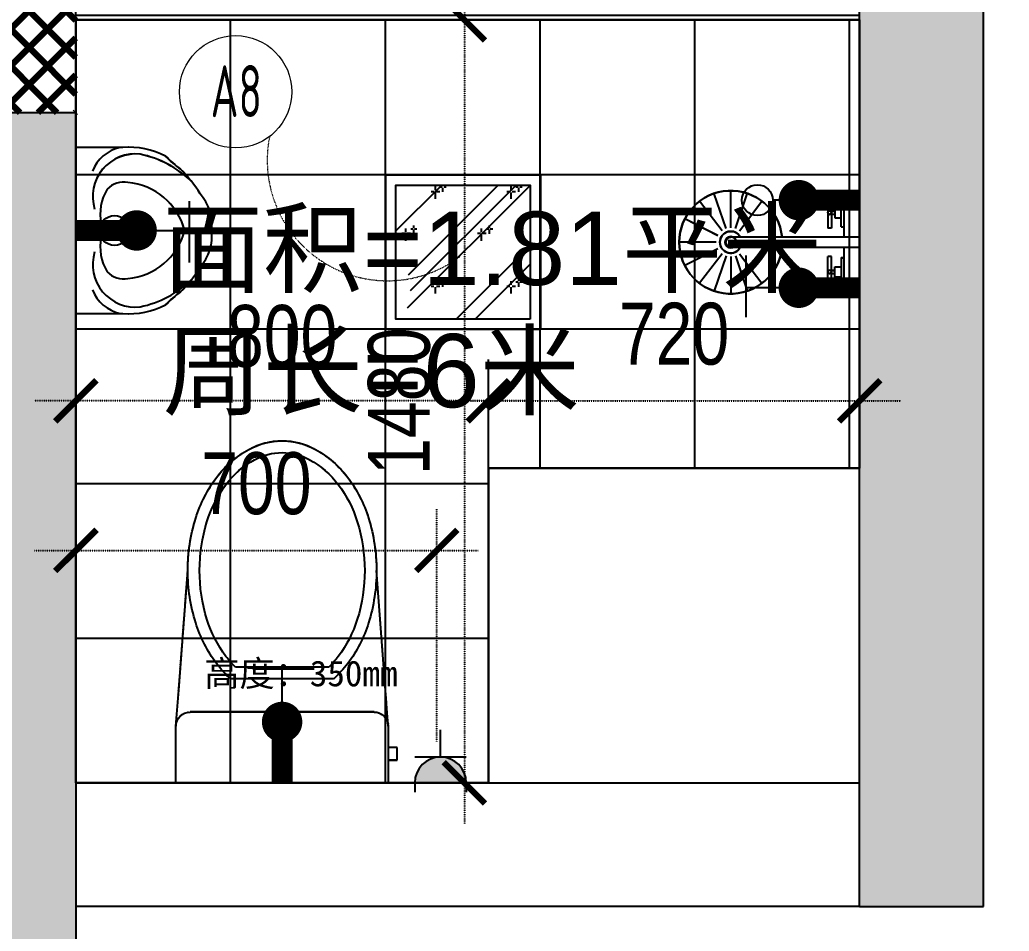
# Model space of a CAD drawing. Header units: millimetres. Extents: x -23568 to 99064, y -162914 to -58422.
# Drawn here: x 27929 to 29848, y -158114 to -156346 of the extents above; entities that cross this region are included whole.
import ezdxf
from ezdxf.enums import TextEntityAlignment as Align

# ---------------------------------------------------------------- set-up
doc = ezdxf.new("R2010")
doc.units = ezdxf.units.MM
doc.header["$LTSCALE"] = 0.01
doc.linetypes.add('ACAD_ISO03W100', pattern=[30, 12, -18])
for name, color, linetype in [('09-天花灯具', 53, 'Continuous'), ('FC-【地面材质】', 250, 'Continuous'), ('FF-FURN【平面家具】', 51, 'Continuous'), ('layer 1', 7, 'Continuous'), ('LG-【灯具】', 22, 'Continuous'), ('RC-FIN【天花造型】', 30, 'Continuous'), ('X▲【插座定位】', 30, 'Continuous'), ('布局图框', 1, 'Continuous'), ('水路图', 126, 'Continuous'), ('给排水', 251, 'Continuous')]:
    doc.layers.add(name, color=color, linetype=linetype)
for name, color, linetype, lineweight in [('FF-Dim【平面家具尺】', 44, 'Continuous', 0), ('Q◆【 新建墙体填充】', 51, 'Continuous', 0), ('X▲【平面开关】', 31, 'Continuous', 0)]:
    doc.layers.add(name, color=color, linetype=linetype, lineweight=lineweight)
doc.styles.add('CCD_DIM', font='ARCHS.SHX', dxfattribs={"width": 0.7})
doc.styles.add('DIM_FONT', font='SIMPLEX.shx', dxfattribs={"width": 0.8})
doc.styles.get("Standard").update_dxf_attribs({"font": 'arial.ttf'})
doc.styles.add('尺寸', font='')
doc.styles.add('英文字体', font='stylu.ttf', dxfattribs={"width": 0.8})
doc.styles.get('尺寸').set_extended_font_data('SimSun')
doc.dimstyles.new('t-60', dxfattribs={"dimscale": 80, "dimtxt": 2.3, "dimasz": 1, "dimexe": 1, "dimexo": 1, "dimgap": 0.5, "dimtad": 0, "dimdec": 0, "dimrnd": 5, "dimzin": 0, "dimdsep": 46, "dimtxsty": '英文字体', "dimblk": 'ARCHTICK', "dimcen": 0.09, "dimdle": 1, "dimclrd": 8, "dimclre": 8, "dimclrt": 2, "dimadec": 0, "dimazin": 0, "dimtfac": 1, "dimtdec": 0, "dimtix": 1, "dimtmove": 2, "dimatfit": 2, "dimldrblk": 'DOT', "dimfxl": 0, "dimtvp": 1, "dimtolj": 1, "dimtzin": 0, "dimarcsym": 0})
pattern_1 = [(0, (28037.48, -156346.16), (0, 300), []), (90, (28037.48, -156346.16), (-300, 2e-14), [])]

# ---------------------------------------------------------------- blocks, each defined once
blk = doc.blocks.new('A$C22154822')
at = {"color": 4, "linetype": 'ByBlock'}
for p, q in [((17.6, 553.5), (17.6, 663.3)), ((17.6, 663.3), (429.3, 663.3)), ((429.3, 663.3), (429.3, 553.5)), ((0, 619.2), (0, 595.1)), ((18, 619.2), (0, 619.2)), ((0, 595.1), (18, 595.1)), ((17.6, 553.5), (22.2, 492.9)), ((429.3, 553.5), (424, 483.9)), ((45, 526.1), (401.8, 526.1)), ((22.2, 492.9), (40.4, 251.6)), ((424, 483.9), (406.4, 251.6))]:
    blk.add_line(p, q, dxfattribs=at)
at = {"color": 8}
for p, q in [((124, 462), (322.8, 462)), ((132.9, 439.2), (313.9, 439.2))]:
    blk.add_line(p, q, dxfattribs=at)
at = {"color": 4, "linetype": 'ByBlock', "extrusion": (0, 0, -1)}
for centre, major_axis, start_param, end_param in [((45, 553.5), (-27.4, 0.2), 4.706406, 6.277203), ((401.8, 553.5), (27.4, 0.2), 0.005983, 1.576779), ((382.3, 251.6), (-341.9, 2.5), -0.308477, -0.007269), ((64.5, 251.6), (-341.9, 3.3), 3.131975, 3.433183), ((304.3, 227.4), (-260.2, 4.9), -0.662429, -0.320136), ((142.5, 227.4), (-260.1, 6), 3.419823, 3.762116), ((254.8, 190.3), (-198.3, 3), -1.081292, -0.658592), ((192, 190.3), (198.3, 3), 0.65867, 1.081369), ((223.4, 133.4), (133.4, 0.4), 1.573509, 2.078105), ((223.4, 133.4), (133.4, 0.1), 1.066958, 1.571554)]:
    blk.add_ellipse(centre, major_axis=major_axis, ratio=1, start_param=start_param, end_param=end_param, dxfattribs=at)
at = {"color": 8, "extrusion": (0, 0, -1)}
for centre, major_axis, start_param, end_param in [((254.8, 312.9), (198.1, 10.7), 3.839079, 4.046066), ((192, 312.9), (197.2, 21.7), -0.74098, -0.533994), ((304.3, 275.8), (260.2, 4.9), 3.461724, 3.804017), ((254.8, 312.9), (-174.3, 20.3), 0.527456, 0.686642), ((192, 312.9), (-124.1, 124.1), 1.553507, 1.712693), ((142.5, 275.8), (260.2, 2), -0.635748, -0.293455), ((304.3, 275.8), (237.2, 6.3), 3.469528, 3.811821), ((142.5, 275.8), (237.3, 1.1), -0.638722, -0.296429), ((382.3, 251.6), (341.9, 2.6), 3.149227, 3.450435), ((382.3, 251.6), (-319, 1.8), -0.005784, 0.295424), ((64.5, 251.6), (319, 1.9), -0.295265, 0.005943), ((64.5, 251.6), (-341.9, 2.5), 2.832944, 3.134152), ((382.3, 251.6), (-319, 4.5), -0.315162, -0.013954), ((64.5, 251.6), (-319, 1.8), 3.13598, 3.437188), ((304.3, 227.4), (-237.3, 5.6), -0.66714, -0.324846), ((142.5, 227.4), (-237.3, 1.4), 3.436732, 3.779025), ((254.8, 190.3), (-175.4, 3.3), -1.085202, -0.662502), ((192, 190.3), (175.5, 2.4), 0.657115, 1.079815), ((223.4, 133.4), (-110.5, 0.5), 4.707837, 5.212433), ((223.4, 133.4), (110.5, 0.5), 1.070753, 1.575349)]:
    blk.add_ellipse(centre, major_axis=major_axis, ratio=1, start_param=start_param, end_param=end_param, dxfattribs=at)
at = {"color": 4, "linetype": 'ByBlock', "style": 'DIM_FONT', "width": 0.8, "flags": 9}
for tag in ['XSIZE', 'YSIZE']:
    blk.add_attdef(tag, (17.6, 663.3), '', height=0.457, dxfattribs=at)
blk = doc.blocks.new('A$C4081169C')
at = {"color": 4}
for p, q in [((10, 350), (10, 320)), ((90, 350), (90, 100)), ((110, 350), (110, 100)), ((190, 350), (190, 320)), ((10, 320), (90, 320)), ((110, 320), (190, 320))]:
    blk.add_line(p, q, dxfattribs=at)
at = {"color": 8}
for p, q in [((15, 314), (15, 320)), ((70, 314), (15, 314)), ((32.5, 301.6), (32.5, 314)), ((52.5, 301.6), (52.5, 314)), ((70, 314), (70, 320)), ((130, 314), (130, 320)), ((130, 314), (185, 314)), ((147.5, 301.6), (147.5, 314)), ((167.5, 301.6), (167.5, 314)), ((185, 314), (185, 320)), ((12.5, 295.2), (72.5, 295.2)), ((12.5, 288.2), (12.5, 295.2)), ((12.5, 288.2), (72.5, 288.2)), ((32.5, 301.6), (52.5, 301.6)), ((39.5, 295.2), (39.5, 301.6)), ((45.5, 295.2), (45.5, 301.6)), ((72.5, 295.2), (72.5, 288.2)), ((187.5, 295.2), (127.5, 295.2)), ((127.5, 295.2), (127.5, 288.2)), ((187.5, 288.2), (127.5, 288.2)), ((167.5, 301.6), (147.5, 301.6)), ((154.5, 295.2), (154.5, 301.6)), ((160.5, 295.2), (160.5, 301.6)), ((187.5, 288.2), (187.5, 295.2)), ((77.7, 116.9), (20.4, 160.5)), ((122.3, 116.9), (179.6, 160.5)), ((73.5, 109), (5.9, 132)), ((126.5, 109), (194.1, 132)), ((72, 100), (0, 100)), ((128, 100), (200, 100)), ((73.5, 91), (5.9, 68)), ((77.7, 83.1), (20.4, 39.5)), ((122.3, 83.1), (179.6, 39.5)), ((126.5, 91), (194.1, 68)), ((87.3, 75.1), (54.5, 10.9)), ((100, 72), (100, 0)), ((112.7, 75.1), (145.5, 10.9))]:
    blk.add_line(p, q, dxfattribs=at)
for centre in [(42.5, 291.7), (157.5, 291.7)]:
    blk.add_circle(centre, 3.5, dxfattribs=at)
at = {"color": 4}
blk.add_circle((100, 100), 10.9, dxfattribs=at)
for radius, start, end in [(100, 95.7392, 84.2608), (21.1, 118.2986, 61.7014), (10, 180, 0)]:
    blk.add_arc((100, 100), radius, start, end, dxfattribs=at)
blk = doc.blocks.new('arrrrrr')
at = {"color": 4}
blk.add_lwpolyline([(78199.3, -106505.5), (78199.3, -106505.5), (78199.3, -106414.5, 0.144198), (78182.3, -106331.5, -0.036835), (78157.3, -106302.5, 0.061142), (78109.3, -106264.5, 0.219994), (78038.3, -106242.5, 0.219994), (77967.3, -106264.5, 0.061142), (77919.3, -106302.5, -0.036835), (77894.3, -106331.5, 0.144198), (77877.3, -106414.5), (77877.3, -106505.5), (78199.3, -106505.5), (78199.3, -106505.5)], format="xyb", close=True, dxfattribs=at)
at = {"color": 8}
for radius in [29, 11.9]:
    blk.add_circle((78038.3, -106430.5), radius, dxfattribs=at)
for centre, radius, start, end in [((78089.5, -106422.9), 203.7, 135.9577, 167.9975), ((78069.3, -106415.1), 124.5, 104.431, 175.143), ((78007.3, -106415.1), 124.5, 4.857, 75.569), ((77987.1, -106422.9), 203.7, 12.0025, 44.0423), ((77972.5, -106389.9), 82.8, 173.4638, 287.0882), ((78104.1, -106389.9), 82.8, 252.9118, 6.5362), ((77985.7, -106413.5), 41.4, 167.4379, 228.5704), ((78090.9, -106413.5), 41.4, 311.4296, 12.5621), ((77950.1, -106404.1), 74.4, 192.0563, 248.8988), ((78126.5, -106404.1), 74.4, 291.1012, 347.9437), ((78006, -106368.9), 89.4, 237.7833, 282.2463), ((78070.6, -106368.9), 89.4, 257.7537, 302.2167)]:
    blk.add_arc(centre, radius, start, end, dxfattribs=at)
blk = doc.blocks.new('_ArchTick')
at = {"color": 0, "linetype": 'ByBlock', "const_width": 0.15}
blk.add_lwpolyline([(-0.5, -0.5), (0.5, 0.5)], dxfattribs=at)
blk = doc.blocks.new('*D582')
at = {"layer": 'Defpoints', "color": 0, "transparency": 16777216}
for p in [(28037.5, -157085.3), (28037.5, -157425), (28837.5, -157425)]:
    blk.add_point(p, dxfattribs=at)
at = {"layer": 'FF-Dim【平面家具尺】', "color": 8, "lineweight": -2, "transparency": 16777216}
for p, q in [((28037.5, -157345), (28037.5, -157005.3)), ((28837.5, -157345), (28837.5, -157005.3))]:
    blk.add_line(p, q, dxfattribs=at)
at = {"layer": 'FF-Dim【平面家具尺】', "color": 8, "linetype": 'ACAD_ISO03W100', "lineweight": -2, "transparency": 16777216}
blk.add_line((28917.5, -157085.3), (27957.5, -157085.3), dxfattribs=at)
at = {"layer": 'FF-Dim【平面家具尺】', "color": 8, "lineweight": -2, "transparency": 16777216, "xscale": 80, "yscale": 80, "zscale": 80, "rotation": 180}
blk.add_blockref('_ArchTick', (28037.5, -157085.3), dxfattribs=at)
at = {"layer": 'FF-Dim【平面家具尺】', "color": 8, "lineweight": -2, "transparency": 16777216, "xscale": 80, "yscale": 80, "zscale": 80}
blk.add_blockref('_ArchTick', (28837.5, -157085.3), dxfattribs=at)
at = {"layer": 'FF-Dim【平面家具尺】', "color": 2, "transparency": 16777216, "insert": (28437.5, -156960.3), "char_height": 120, "attachment_point": 5, "style": '英文字体'}
blk.add_mtext('\\A1;800', dxfattribs=at)
blk = doc.blocks.new('_DOT')
at = {"color": 0, "linetype": 'ByBlock'}
blk.add_line((-0.5, 0), (-1, 0), dxfattribs=at)
at = {"color": 0, "linetype": 'ByBlock', "const_width": 0.5}
blk.add_lwpolyline([(-0.25, 0, 1), (0.25, 0, 1)], format="xyb", close=True, dxfattribs=at)
blk = doc.blocks.new('*D583')
at = {"layer": 'Defpoints', "color": 0, "transparency": 16777216}
for p in [(29557.5, -157085.3), (28837.5, -157216.2), (29557.5, -157216.2)]:
    blk.add_point(p, dxfattribs=at)
at = {"layer": 'FF-Dim【平面家具尺】', "color": 8, "lineweight": -2, "transparency": 16777216}
for p, q in [((28837.5, -157136.2), (28837.5, -157005.3)), ((29557.5, -157136.2), (29557.5, -157005.3))]:
    blk.add_line(p, q, dxfattribs=at)
at = {"layer": 'FF-Dim【平面家具尺】', "color": 8, "linetype": 'ACAD_ISO03W100', "lineweight": -2, "transparency": 16777216}
blk.add_line((28757.5, -157085.3), (29637.5, -157085.3), dxfattribs=at)
at = {"layer": 'FF-Dim【平面家具尺】', "color": 8, "lineweight": -2, "transparency": 16777216, "xscale": 80, "yscale": 80, "zscale": 80, "rotation": 180}
blk.add_blockref('_ArchTick', (28837.5, -157085.3), dxfattribs=at)
at = {"layer": 'FF-Dim【平面家具尺】', "color": 8, "lineweight": -2, "transparency": 16777216, "xscale": 80, "yscale": 80, "zscale": 80}
blk.add_blockref('_ArchTick', (29557.5, -157085.3), dxfattribs=at)
at = {"layer": 'FF-Dim【平面家具尺】', "color": 2, "transparency": 16777216, "insert": (29197.5, -156955.9), "char_height": 120, "attachment_point": 5, "style": '英文字体'}
blk.add_mtext('\\A1;720', dxfattribs=at)
blk = doc.blocks.new('*D584')
at = {"layer": 'Defpoints', "color": 0, "transparency": 16777216}
for p in [(28687, -156346.2), (28687, -157826.2), (28790.9, -157826.2)]:
    blk.add_point(p, dxfattribs=at)
at = {"layer": 'FF-Dim【平面家具尺】', "color": 8, "linetype": 'ACAD_ISO03W100', "lineweight": -2, "transparency": 16777216}
blk.add_line((28790.9, -156266.2), (28790.9, -157906.2), dxfattribs=at)
at = {"layer": 'FF-Dim【平面家具尺】', "color": 8, "lineweight": -2, "transparency": 16777216}
for p, q in [((28767, -156346.2), (28870.9, -156346.2)), ((28767, -157826.2), (28870.9, -157826.2))]:
    blk.add_line(p, q, dxfattribs=at)
at = {"layer": 'FF-Dim【平面家具尺】', "color": 8, "lineweight": -2, "transparency": 16777216, "xscale": 80, "yscale": 80, "zscale": 80}
for p, rotation in [((28790.9, -156346.2), 90), ((28790.9, -157826.2), 270)]:
    blk.add_blockref('_ArchTick', p, dxfattribs=dict(at, rotation=rotation))
at = {"layer": 'FF-Dim【平面家具尺】', "color": 2, "transparency": 16777216, "insert": (28664.7, -157086.2), "char_height": 120, "attachment_point": 5, "rotation": 90, "style": '英文字体'}
blk.add_mtext('\\A1;1480', dxfattribs=at)
blk = doc.blocks.new('ADFADAW')
at = {"layer": 'Defpoints'}
h = blk.add_hatch(color=251, dxfattribs=at)
h.dxf.hatch_style = 1
h.paths.add_polyline_path([(22067.5, -166462.6), (21407.5, -166462.6), (21407.5, -171702.6), (21627.5, -171702.6), (21697.5, -171702.6), (21697.5, -167912.6), (22067.5, -167912.6)])
h.paths.add_polyline_path([(27427.5, -167912.6), (27687.5, -167912.6), (27687.5, -170562.6), (28037.5, -170562.6), (28037.5, -167312.6), (28037.5, -166702.6), (27427.5, -166702.6)])
h.paths.add_polyline_path([(30847.5, -167312.6), (30847.5, -169162.6), (31027.5, -169162.6), (31027.5, -166462.6), (30447.5, -166462.6), (30447.5, -166702.6), (30447.5, -167312.6)])
h.paths.add_polyline_path([(32877.5, -171702.6), (32877.5, -168722.6), (32477.5, -168722.6), (32477.5, -168962.6), (32637.5, -168962.6), (32637.5, -171462.6), (29557.5, -171462.6), (29557.5, -174282.6), (29797.5, -174282.6), (29797.5, -171702.6)])
h.paths.add_polyline_path([(28037.5, -172742.6), (27687.5, -172742.6), (27687.5, -175132.6), (28037.5, -175132.6)])
h.paths.add_polyline_path([(19547.5, -175182.6), (20787.5, -175182.6), (20787.5, -174942.6), (19787.5, -174942.6), (19787.5, -171702.6), (19787.5, -171462.6), (19547.5, -171462.6)])
at = {"layer": 'Defpoints', "color": 251}
for p, q in [((29557.5, -174282.6), (29557.5, -171462.6)), ((29797.5, -174282.6), (29797.5, -171702.6)), ((28037.5, -172742.6), (28037.5, -172442.6)), ((27687.5, -172742.6), (28037.5, -172742.6)), ((27687.5, -172742.6), (28037.5, -172742.6)), ((28037.5, -172742.6), (28037.5, -175132.6)), ((28128.5, -172810.3), (28037.5, -172810.3)), ((28037.5, -172810.3), (28037.5, -173132.3)), ((29307.5, -172966.1), (29307.5, -172894)), ((29290.6, -172971.8), (29247, -172914.4)), ((29298.5, -172967.6), (29275.5, -172900)), ((29316.5, -172967.6), (29339.4, -172900)), ((29324.4, -172971.8), (29368, -172914.4)), ((29495.7, -172906.5), (29495.7, -172966.5)), ((29495.7, -172906.5), (29502.7, -172906.5)), ((29502.7, -172906.5), (29502.7, -172966.5)), ((29521.5, -172964), (29521.5, -172909)), ((29521.5, -172909), (29527.5, -172909)), ((29527.5, -172984), (29527.5, -172904)), ((29557.5, -172904), (29527.5, -172904)), ((29502.7, -172933.5), (29509.1, -172933.5)), ((29509.1, -172926.5), (29509.1, -172946.5)), ((29509.1, -172926.5), (29521.5, -172926.5)), ((29282.6, -172981.3), (29218.4, -172948.6)), ((29502.7, -172939.5), (29509.1, -172939.5)), ((29509.1, -172946.5), (29521.5, -172946.5)), ((29502.7, -172966.5), (29495.7, -172966.5)), ((29521.5, -172964), (29527.5, -172964)), ((29279.5, -172994), (29207.5, -172994)), ((29557.5, -172984), (29307.5, -172984)), ((29282.6, -173006.7), (29218.4, -173039.5)), ((29557.5, -173004), (29307.5, -173004)), ((29527.5, -173084), (29527.5, -173004)), ((29290.6, -173016.3), (29247, -173073.7)), ((29298.5, -173020.5), (29275.5, -173088.1)), ((29307.5, -173022), (29307.5, -173094)), ((29316.5, -173020.5), (29339.4, -173088.1)), ((29324.4, -173016.3), (29368, -173073.7)), ((29495.7, -173081.5), (29495.7, -173021.5)), ((29502.7, -173021.5), (29495.7, -173021.5)), ((29502.7, -173081.5), (29502.7, -173021.5)), ((29521.5, -173024), (29521.5, -173079)), ((29521.5, -173024), (29527.5, -173024)), ((29502.7, -173048.5), (29509.1, -173048.5)), ((29509.1, -173061.5), (29509.1, -173041.5)), ((29509.1, -173041.5), (29521.5, -173041.5)), ((29502.7, -173054.5), (29509.1, -173054.5)), ((29509.1, -173061.5), (29521.5, -173061.5)), ((29495.7, -173081.5), (29502.7, -173081.5)), ((29521.5, -173079), (29527.5, -173079)), ((29557.5, -173084), (29527.5, -173084)), ((28037.5, -173132.3), (28037.5, -173132.3)), ((28037.5, -173132.3), (28128.5, -173132.3)), ((28037.5, -173132.3), (28037.5, -173132.3)), ((28037.5, -173132.3), (28037.5, -173132.3)), ((28837.5, -174042.6), (28837.5, -173432.6)), ((28837.5, -173432.6), (29557.5, -173432.6)), ((29557.5, -173432.6), (28837.5, -173432.6)), ((28837.5, -173432.6), (28837.5, -174042.6)), ((29557.5, -174042.6), (29557.5, -173432.6)), ((28528, -173818.4), (28347, -173818.4)), ((28536.9, -173841.3), (28338.1, -173841.3)), ((28037.5, -174042.6), (28837.5, -174042.6)), ((28837.5, -174042.6), (29557.5, -174042.6)), ((29557.5, -174282.6), (28037.5, -174282.6)), ((29557.5, -174282.6), (29797.5, -174282.6))]:
    blk.add_line(p, q, dxfattribs=at)
at = {"layer": 'Defpoints', "color": 251, "linetype": 'ByBlock'}
for p, q in [((28236.9, -173863.2), (28254.5, -173630.9)), ((28638.7, -173872.1), (28620.5, -173630.9)), ((28231.6, -173932.8), (28236.9, -173863.2)), ((28643.3, -173932.8), (28638.7, -173872.1)), ((28615.9, -173905.3), (28259.1, -173905.3)), ((28231.6, -174042.6), (28231.6, -173932.8)), ((28643.3, -173932.8), (28643.3, -174042.6)), ((28660.9, -173974.4), (28642.9, -173974.4)), ((28660.9, -173998.4), (28660.9, -173974.4)), ((28642.9, -173998.4), (28660.9, -173998.4)), ((28643.3, -174042.6), (28231.6, -174042.6))]:
    blk.add_line(p, q, dxfattribs=at)
at = {"layer": 'Defpoints', "color": 251}
for centre, radius in [((29499.2, -172936.5), 3.5), ((28112.5, -172971.3), 29), ((28112.5, -172971.3), 11.9), ((29307.5, -172994), 10.9), ((29499.2, -173051.5), 3.5)]:
    blk.add_circle(centre, radius, dxfattribs=at)
for centre, radius, start, end in [((28138.9, -172883.1), 74.4, 102.0563, 158.8988), ((28141.1, -172959.7), 149.9, 62.014, 94.8356), ((28153.1, -172905.5), 82.8, 83.4638, 197.0882), ((28120.1, -173022.5), 203.7, 45.9577, 77.9975), ((28395.4, -172643.2), 260.2, 225.0173, 233.4555), ((28064, -173031.1), 251.3, 31.3698, 45.3652), ((28129.5, -172918.6), 41.4, 77.4379, 138.5704), ((28127.9, -173002.3), 124.5, 14.431, 85.143), ((28174.1, -172938.9), 89.4, 147.7833, 192.2463), ((29307.5, -172994), 100, 5.7392, 354.2608), ((28212.7, -172959.6), 88.6, 352.4019, 42.0303), ((28127.9, -172940.3), 124.5, 274.857, 345.569), ((28212.7, -172983), 88.6, 317.9697, 7.5981), ((29307.5, -172994), 21.1, 28.2986, 331.7014), ((28174.1, -173003.6), 89.4, 167.7537, 212.2167), ((29307.5, -172994), 10, 90, 270), ((28153.1, -173037.1), 82.8, 162.9118, 276.5362), ((28129.5, -173023.9), 41.4, 221.4296, 282.5621), ((28064, -172911.5), 251.3, 314.6348, 328.6302), ((28120.1, -172920.1), 203.7, 282.0025, 314.0423), ((28138.9, -173059.5), 74.4, 201.1012, 257.9437), ((28395.4, -173299.3), 260.2, 126.5445, 134.9827), ((28141.1, -172982.9), 149.9, 265.1644, 297.986)]:
    blk.add_arc(centre, radius, start, end, dxfattribs=at)
at = {"layer": 'Defpoints', "color": 251, "linetype": 'ByBlock', "extrusion": (0, 0, -1)}
for centre, major_axis, start_param, end_param in [((28468.9, -173569.5), (-198.3, -3), 0.65867, 1.081369), ((28437.5, -173512.6), (-133.4, -0.1), 1.066958, 1.571554), ((28437.5, -173512.6), (-133.4, -0.4), 1.573509, 2.078105), ((28406.1, -173569.5), (198.3, -3), -1.081292, -0.658592), ((28518.4, -173606.6), (260.1, -6), 3.419823, 3.762116), ((28356.6, -173606.6), (260.2, -4.9), -0.662429, -0.320136), ((28596.4, -173630.9), (341.9, -3.3), 3.131975, 3.433183), ((28278.6, -173630.9), (341.9, -2.5), -0.308477, -0.007269), ((28259.1, -173932.8), (-27.4, -0.2), 0.005983, 1.576779), ((28615.9, -173932.8), (27.4, -0.2), 4.706406, 6.277203)]:
    blk.add_ellipse(centre, major_axis=major_axis, ratio=1, start_param=start_param, end_param=end_param, dxfattribs=at)
at = {"layer": 'Defpoints', "color": 251, "extrusion": (0, 0, -1)}
for centre, major_axis, start_param, end_param in [((28468.9, -173569.5), (-175.5, -2.4), 0.657115, 1.079815), ((28437.5, -173512.6), (-110.5, -0.5), 1.070753, 1.575349), ((28437.5, -173512.6), (110.5, -0.5), 4.707837, 5.212433), ((28406.1, -173569.5), (175.4, -3.3), -1.085202, -0.662502), ((28518.4, -173606.6), (237.3, -1.4), 3.436732, 3.779025), ((28356.6, -173606.6), (237.3, -5.6), -0.66714, -0.324846), ((28596.4, -173630.9), (319, -1.8), 3.13598, 3.437188), ((28278.6, -173630.9), (319, -4.5), -0.315162, -0.013954), ((28596.4, -173630.9), (341.9, -2.5), 2.832944, 3.134152), ((28596.4, -173630.9), (-319, -1.9), -0.295265, 0.005943), ((28278.6, -173630.9), (319, -1.8), -0.005784, 0.295424), ((28278.6, -173630.9), (-341.9, -2.6), 3.149227, 3.450435), ((28518.4, -173655.1), (-260.2, -2), -0.635748, -0.293455), ((28518.4, -173655.1), (-237.3, -1.1), -0.638722, -0.296429), ((28356.6, -173655.1), (-237.2, -6.3), 3.469528, 3.811821), ((28356.6, -173655.1), (-260.2, -4.9), 3.461724, 3.804017), ((28468.9, -173692.2), (124.1, -124.1), 1.553507, 1.712693), ((28406.1, -173692.2), (174.3, -20.3), 0.527456, 0.686642), ((28468.9, -173692.2), (-197.2, -21.7), -0.74098, -0.533994), ((28406.1, -173692.2), (-198.1, -10.7), 3.839079, 4.046066)]:
    blk.add_ellipse(centre, major_axis=major_axis, ratio=1, start_param=start_param, end_param=end_param, dxfattribs=at)
at = {"layer": 'Defpoints', "color": 251, "linetype": 'ByBlock', "style": 'DIM_FONT', "width": 0.8, "flags": 9}
for tag, p, rotation in [('XSIZE', (30947.5, -169789.4), 90), ('YSIZE', (30947.5, -169789.4), 90), ('XSIZE', (28643.3, -174042.6), 180), ('YSIZE', (28643.3, -174042.6), 180)]:
    blk.add_attdef(tag, p, '', height=0.457, rotation=rotation, dxfattribs=at)
blk = doc.blocks.new('快定义04049270')
h = blk.add_hatch()
h.set_pattern_fill('AR-RROOF', color=250, scale=5.990295, angle=45, double=1)
h.set_pattern_definition([(45, (-45042.7, 216572.76), (129.10652, 344.28405), [2282.3024, -304.307, 760.7675, -152.1535]), (45, (-44953.4, 216769.65), (-250.68182, 35.5043), [456.4605, -50.21065, 912.92095, -114.1151]), (45, (-45080.35, 216718), (487.37711, 631.546054), [1217.22793, -213.0149, 608.61397, -152.1535])])
h.paths.add_polyline_path([(280, 280), (20, 280), (20, 152.8, -0.043804), (40.7, 116.5, -0.230648), (32.4, 20), (280, 20)])
h = blk.add_hatch()
h.set_pattern_fill('镜面闪光', color=250, scale=73.539105, style=0, double=1, pattern_type=2)
h.set_pattern_definition([(90, (-44936.94, 216725.96), (-147.07821, 9e-15), [5.25279, -178.59497]), (90, (-44936.94, 216714.58), (-147.07821, 9e-15), [7.87919, -175.96857]), (0, (-44934.84, 216724.21), (0, 183.84776), [4.20223, -142.87597]), (0, (-44942.54, 216724.21), (0, 183.84776), [4.20223, -142.87597]), (90, (-44951.65, 216718.09), (-147.07821, 9e-15), [7.00372, -176.84404]), (90, (-44951.65, 216701.45), (-147.07821, 9e-15), [12.25652, -171.59124]), (0, (-44949.55, 216715.46), (0, 183.84776), [6.30335, -140.77486]), (0, (-44960.05, 216715.46), (0, 183.84776), [5.60298, -141.47523]), (90, (-44993.67, 216644.55), (-147.07821, 9e-15), [5.25279, -178.59497]), (90, (-44993.67, 216633.16), (-147.07821, 9e-15), [8.75466, -175.0931]), (0, (-44992.27, 216642.8), (0, 183.84776), [4.90261, -142.1756]), (0, (-44999.27, 216642.8), (0, 183.84776), [4.20223, -142.87597]), (90, (-45009.08, 216636.67), (-147.07821, 9e-15), [7.00372, -176.84404]), (90, (-45009.08, 216620.03), (-147.07821, 9e-15), [12.25652, -171.59124]), (0, (-45006.28, 216634.92), (0, 183.84776), [6.30335, -140.77486]), (0, (-45016.78, 216634.92), (0, 183.84776), [5.60298, -141.47523])])
h.paths.add_polyline_path([(280, 280), (20, 280), (20, 152.8, -0.043804), (40.7, 116.5, -0.230648), (32.4, 20), (280, 20)])
at = {"color": 1}
blk.add_lwpolyline([(280, 20), (20, 20), (20, 280), (280, 280)], close=True, dxfattribs=at)
at = {"layer": 'LG-【灯具】', "color": 30}
blk.add_lwpolyline([(300, 0), (0, 0), (0, 300), (300, 300)], close=True, dxfattribs=at)
blk = doc.blocks.new('A$C0D393392')
blk.add_hatch(color=0).paths.add_polyline_path([(148, 27.1, 1), (0, 27.1)])
for p, q in [((74, 101.1), (74, 179.5)), ((0, 101.1), (148, 101.1)), ((0, 27.1), (148, 27.1)), ((0, 27.1), (0, 0)), ((148, 27.1), (148, 0))]:
    blk.add_line(p, q)
blk.add_arc((74, 27.1), 74, 0, 180)
blk = doc.blocks.new('jjjjj')
at = {"layer": '水路图', "color": 3, "ltscale": 0.5}
for p, q in [((-38677.7, -531850.4), (-38836.8, -531850.4)), ((-38760.9, -531987.3), (-38760.9, -531850.4)), ((-38760.9, -531987.3), (-38760.9, -532144.6))]:
    blk.add_line(p, q, dxfattribs=at)
at = {"layer": '水路图', "color": 3, "ltscale": 0.5, "const_width": 54}
blk.add_lwpolyline([(-38735.6, -531987.3, 1), (-38786.2, -531987.3, 1)], format="xyb", close=True, dxfattribs=at)
blk.add_lwpolyline([(-38760.9, -531987.3), (-38760.9, -532144.6)], dxfattribs=at)
at = {"layer": '水路图', "color": 3, "ltscale": 0.5}
for start, end in [(360, 180), (180, 360)]:
    blk.add_arc((-38760.9, -531987.3), 25.3, start, end, dxfattribs=at)
blk = doc.blocks.new('sfsdf')
at = {"layer": '水路图', "color": 3, "ltscale": 0.5}
blk.add_line((-38760.9, -532531.2), (-38760.9, -532463.8), dxfattribs=at)
at = {"layer": '水路图', "color": 3, "ltscale": 0.5, "const_width": 54}
blk.add_lwpolyline([(-38735.6, -532531.2, 1), (-38786.2, -532531.2, 1)], format="xyb", close=True, dxfattribs=at)
blk.add_lwpolyline([(-38760.9, -532531.2), (-38760.9, -532688.5)], dxfattribs=at)
at = {"layer": '水路图', "color": 3, "ltscale": 0.2}
blk.add_circle((-38760.9, -532423.9), 39.9, dxfattribs=at)
blk = doc.blocks.new('SAEFSEFSF')
at = {"layer": 'layer 1'}
h = blk.add_hatch(color=251, dxfattribs=at)
h.dxf.hatch_style = 1
h.paths.add_polyline_path([(22067.5, -166651.7), (21407.5, -166651.7), (21407.5, -171891.7), (21627.5, -171891.7), (21697.5, -171891.7), (21697.5, -168101.7), (22067.5, -168101.7)])
h.paths.add_polyline_path([(27427.5, -168101.7), (27687.5, -168101.7), (27687.5, -170751.7), (28037.5, -170751.7), (28037.5, -167501.7), (28037.5, -166891.7), (27427.5, -166891.7)])
h.paths.add_polyline_path([(30847.5, -167501.7), (30847.5, -169351.7), (31027.5, -169351.7), (31027.5, -166651.7), (30447.5, -166651.7), (30447.5, -166891.7), (30447.5, -167501.7)])
h.paths.add_polyline_path([(32877.5, -171891.7), (32877.5, -168911.7), (32477.5, -168911.7), (32477.5, -169151.7), (32637.5, -169151.7), (32637.5, -171651.7), (29557.5, -171651.7), (29557.5, -174471.7), (29797.5, -174471.7), (29797.5, -171891.7)])
h.paths.add_polyline_path([(28037.5, -172931.7), (27687.5, -172931.7), (27687.5, -175321.7), (28037.5, -175321.7)])
h.paths.add_polyline_path([(19547.5, -175371.7), (20787.5, -175371.7), (20787.5, -175131.7), (19787.5, -175131.7), (19787.5, -171891.7), (19787.5, -171651.7), (19547.5, -171651.7)])
at = {"layer": 'layer 1', "color": 251}
for p, q in [((29557.5, -174471.7), (29557.5, -171651.7)), ((29797.5, -174471.7), (29797.5, -171891.7)), ((28037.5, -172931.7), (28037.5, -172631.7)), ((28037.5, -172751.7), (29557.5, -172751.7)), ((27687.5, -172931.7), (28037.5, -172931.7)), ((27687.5, -172931.7), (28037.5, -172931.7)), ((28037.5, -172931.7), (28037.5, -175321.7)), ((28128.5, -172999.4), (28037.5, -172999.4)), ((28037.5, -172999.4), (28037.5, -173321.4)), ((29298.5, -173156.7), (29275.5, -173089.1)), ((29307.5, -173155.2), (29307.5, -173083.2)), ((29316.5, -173156.7), (29339.4, -173089.1)), ((29290.6, -173160.9), (29247, -173103.5)), ((29324.4, -173160.9), (29368, -173103.5)), ((29495.7, -173095.7), (29495.7, -173155.7)), ((29495.7, -173095.7), (29502.7, -173095.7)), ((29502.7, -173095.7), (29502.7, -173155.7)), ((29521.5, -173153.2), (29521.5, -173098.2)), ((29521.5, -173098.2), (29527.5, -173098.2)), ((29527.5, -173173.2), (29527.5, -173093.2)), ((29557.5, -173093.2), (29527.5, -173093.2)), ((29502.7, -173122.7), (29509.1, -173122.7)), ((29502.7, -173128.7), (29509.1, -173128.7)), ((29509.1, -173115.7), (29509.1, -173135.7)), ((29509.1, -173115.7), (29521.5, -173115.7)), ((29282.6, -173170.5), (29218.4, -173137.7)), ((29509.1, -173135.7), (29521.5, -173135.7)), ((29502.7, -173155.7), (29495.7, -173155.7)), ((29521.5, -173153.2), (29527.5, -173153.2)), ((29279.5, -173183.2), (29207.5, -173183.2)), ((29557.5, -173173.2), (29307.5, -173173.2)), ((29282.6, -173195.9), (29218.4, -173228.6)), ((29290.6, -173205.5), (29247, -173262.8)), ((29557.5, -173193.2), (29307.5, -173193.2)), ((29324.4, -173205.5), (29368, -173262.8)), ((29527.5, -173273.2), (29527.5, -173193.2)), ((29298.5, -173209.7), (29275.5, -173277.2)), ((29307.5, -173211.1), (29307.5, -173283.2)), ((29316.5, -173209.7), (29339.4, -173277.2)), ((29495.7, -173270.7), (29495.7, -173210.7)), ((29502.7, -173210.7), (29495.7, -173210.7)), ((29502.7, -173270.7), (29502.7, -173210.7)), ((29521.5, -173213.2), (29521.5, -173268.2)), ((29521.5, -173213.2), (29527.5, -173213.2)), ((29502.7, -173237.7), (29509.1, -173237.7)), ((29502.7, -173243.7), (29509.1, -173243.7)), ((29509.1, -173250.7), (29509.1, -173230.7)), ((29509.1, -173230.7), (29521.5, -173230.7)), ((29509.1, -173250.7), (29521.5, -173250.7)), ((29495.7, -173270.7), (29502.7, -173270.7)), ((29521.5, -173268.2), (29527.5, -173268.2)), ((29557.5, -173273.2), (29527.5, -173273.2)), ((28037.5, -173321.4), (28037.5, -173321.4)), ((28037.5, -173321.4), (28128.5, -173321.4)), ((28037.5, -173321.4), (28037.5, -173321.4)), ((28037.5, -173321.4), (28037.5, -173321.4)), ((28837.5, -174231.7), (28837.5, -173621.7)), ((28837.5, -173621.7), (29557.5, -173621.7)), ((29557.5, -173621.7), (28837.5, -173621.7)), ((28837.5, -173621.7), (28837.5, -174231.7)), ((29557.5, -174231.7), (29557.5, -173621.7)), ((28528, -174007.6), (28347, -174007.6)), ((28536.9, -174030.4), (28338.1, -174030.4)), ((28037.5, -174231.7), (28837.5, -174231.7)), ((28837.5, -174231.7), (29557.5, -174231.7)), ((29557.5, -174471.7), (28037.5, -174471.7)), ((29557.5, -174471.7), (29797.5, -174471.7))]:
    blk.add_line(p, q, dxfattribs=at)
at = {"layer": 'layer 1', "color": 251, "linetype": 'ByBlock'}
for p, q in [((28236.9, -174052.3), (28254.5, -173820)), ((28638.7, -174061.3), (28620.5, -173820)), ((28231.6, -174121.9), (28236.9, -174052.3)), ((28643.3, -174121.9), (28638.7, -174061.3)), ((28615.9, -174094.5), (28259.1, -174094.5)), ((28231.6, -174231.7), (28231.6, -174121.9)), ((28643.3, -174121.9), (28643.3, -174231.7)), ((28660.9, -174163.5), (28642.9, -174163.5)), ((28660.9, -174187.6), (28660.9, -174163.5)), ((28642.9, -174187.6), (28660.9, -174187.6)), ((28643.3, -174231.7), (28231.6, -174231.7))]:
    blk.add_line(p, q, dxfattribs=at)
at = {"layer": 'layer 1', "color": 251}
for centre, radius in [((29499.2, -173125.7), 3.5), ((28112.5, -173160.4), 29), ((28112.5, -173160.4), 11.9), ((29307.5, -173183.2), 10.9), ((29499.2, -173240.7), 3.5)]:
    blk.add_circle(centre, radius, dxfattribs=at)
for centre, radius, start, end in [((28138.9, -173072.2), 74.4, 102.0563, 158.8988), ((28153.1, -173094.7), 82.8, 83.4638, 197.0882), ((28141.1, -173148.8), 149.9, 62.014, 94.8356), ((28120.1, -173211.7), 203.7, 45.9577, 77.9975), ((28395.4, -172832.4), 260.2, 225.0173, 233.4555), ((28064, -173220.2), 251.3, 31.3698, 45.3652), ((28129.5, -173107.8), 41.4, 77.4379, 138.5704), ((28127.9, -173191.5), 124.5, 14.431, 85.143), ((28174.1, -173128.1), 89.4, 147.7833, 192.2463), ((28212.7, -173148.7), 88.6, 352.4019, 42.0303), ((29307.5, -173183.2), 100, 5.7392, 354.2608), ((28127.9, -173129.4), 124.5, 274.857, 345.569), ((28212.7, -173172.1), 88.6, 317.9697, 7.5981), ((29307.5, -173183.2), 21.1, 28.2986, 331.7014), ((28174.1, -173192.8), 89.4, 167.7537, 212.2167), ((29307.5, -173183.2), 10, 90, 270), ((28153.1, -173226.2), 82.8, 162.9118, 276.5362), ((28129.5, -173213.1), 41.4, 221.4296, 282.5621), ((28064, -173100.6), 251.3, 314.6348, 328.6302), ((28120.1, -173109.2), 203.7, 282.0025, 314.0423), ((28138.9, -173248.6), 74.4, 201.1012, 257.9437), ((28395.4, -173488.5), 260.2, 126.5445, 134.9827), ((28141.1, -173172), 149.9, 265.1644, 297.986)]:
    blk.add_arc(centre, radius, start, end, dxfattribs=at)
at = {"layer": 'layer 1', "color": 251, "linetype": 'ByBlock', "extrusion": (0, 0, -1)}
for centre, major_axis, start_param, end_param in [((28437.5, -173701.8), (-133.4, -0.1), 1.066958, 1.571554), ((28437.5, -173701.8), (-133.4, -0.4), 1.573509, 2.078105), ((28468.9, -173758.7), (-198.3, -3), 0.65867, 1.081369), ((28406.1, -173758.7), (198.3, -3), -1.081292, -0.658592), ((28518.4, -173795.8), (260.1, -6), 3.419823, 3.762116), ((28356.6, -173795.8), (260.2, -4.9), -0.662429, -0.320136), ((28596.4, -173820), (341.9, -3.3), 3.131975, 3.433183), ((28278.6, -173820), (341.9, -2.5), -0.308477, -0.007269), ((28259.1, -174121.9), (-27.4, -0.2), 0.005983, 1.576779), ((28615.9, -174121.9), (27.4, -0.2), 4.706406, 6.277203)]:
    blk.add_ellipse(centre, major_axis=major_axis, ratio=1, start_param=start_param, end_param=end_param, dxfattribs=at)
at = {"layer": 'layer 1', "color": 251, "extrusion": (0, 0, -1)}
for centre, major_axis, start_param, end_param in [((28468.9, -173758.7), (-175.5, -2.4), 0.657115, 1.079815), ((28437.5, -173701.8), (-110.5, -0.5), 1.070753, 1.575349), ((28437.5, -173701.8), (110.5, -0.5), 4.707837, 5.212433), ((28406.1, -173758.7), (175.4, -3.3), -1.085202, -0.662502), ((28518.4, -173795.8), (237.3, -1.4), 3.436732, 3.779025), ((28356.6, -173795.8), (237.3, -5.6), -0.66714, -0.324846), ((28596.4, -173820), (319, -1.8), 3.13598, 3.437188), ((28278.6, -173820), (319, -4.5), -0.315162, -0.013954), ((28596.4, -173820), (341.9, -2.5), 2.832944, 3.134152), ((28596.4, -173820), (-319, -1.9), -0.295265, 0.005943), ((28278.6, -173820), (319, -1.8), -0.005784, 0.295424), ((28278.6, -173820), (-341.9, -2.6), 3.149227, 3.450435), ((28518.4, -173844.2), (-237.3, -1.1), -0.638722, -0.296429), ((28356.6, -173844.2), (-237.2, -6.3), 3.469528, 3.811821), ((28518.4, -173844.2), (-260.2, -2), -0.635748, -0.293455), ((28356.6, -173844.2), (-260.2, -4.9), 3.461724, 3.804017), ((28468.9, -173881.3), (124.1, -124.1), 1.553507, 1.712693), ((28406.1, -173881.3), (174.3, -20.3), 0.527456, 0.686642), ((28468.9, -173881.3), (-197.2, -21.7), -0.74098, -0.533994), ((28406.1, -173881.3), (-198.1, -10.7), 3.839079, 4.046066)]:
    blk.add_ellipse(centre, major_axis=major_axis, ratio=1, start_param=start_param, end_param=end_param, dxfattribs=at)
at = {"layer": 'layer 1', "color": 251, "linetype": 'ByBlock', "style": 'DIM_FONT', "width": 0.8, "flags": 9}
for tag, p, rotation in [('XSIZE', (30947.5, -169978.6), 90), ('YSIZE', (30947.5, -169978.6), 90), ('XSIZE', (28643.3, -174231.7), 180), ('YSIZE', (28643.3, -174231.7), 180)]:
    blk.add_attdef(tag, p, '', height=0.457, rotation=rotation, dxfattribs=at)
blk = doc.blocks.new('*D722')
at = {"layer": 'Defpoints', "color": 0, "linetype": 'ACAD_ISO03W100', "lineweight": 100, "transparency": 16777216}
for p in [(28737.5, -157375.5), (28037.5, -157826.2), (28737.5, -157826.2)]:
    blk.add_point(p, dxfattribs=at)
at = {"layer": 'X▲【插座定位】', "color": 8, "linetype": 'ACAD_ISO03W100', "lineweight": -2, "transparency": 16777216}
for p, q in [((28037.5, -157746.2), (28037.5, -157295.5)), ((28737.5, -157746.2), (28737.5, -157295.5)), ((27957.5, -157375.5), (28817.5, -157375.5))]:
    blk.add_line(p, q, dxfattribs=at)
at = {"layer": 'X▲【插座定位】', "color": 8, "linetype": 'ACAD_ISO03W100', "lineweight": -2, "transparency": 16777216, "xscale": 80, "yscale": 80, "zscale": 80, "rotation": 180}
blk.add_blockref('_ArchTick', (28037.5, -157375.5), dxfattribs=at)
at = {"layer": 'X▲【插座定位】', "color": 8, "linetype": 'ACAD_ISO03W100', "lineweight": -2, "transparency": 16777216, "xscale": 80, "yscale": 80, "zscale": 80}
blk.add_blockref('_ArchTick', (28737.5, -157375.5), dxfattribs=at)
at = {"layer": 'X▲【插座定位】', "color": 2, "linetype": 'ACAD_ISO03W100', "lineweight": 100, "transparency": 16777216, "insert": (28387.5, -157246), "char_height": 120, "attachment_point": 5, "style": '英文字体'}
blk.add_mtext('\\A1;700', dxfattribs=at)

msp = doc.modelspace()

# ---------------------------------------------------------------- hatches: boundary and pattern name
h = msp.add_hatch(color=8)
h.dxf.hatch_style = 1
h.paths.add_polyline_path([(22067.5, -150246.2), (21407.5, -150246.2), (21407.5, -155486.2), (21627.5, -155486.2), (21697.5, -155486.2), (21697.5, -151696.2), (22067.5, -151696.2)])
h.paths.add_polyline_path([(27427.5, -151696.2), (27687.5, -151696.2), (27687.5, -154346.2), (28037.5, -154346.2), (28037.5, -151096.2), (28037.5, -150486.2), (27427.5, -150486.2)])
h.paths.add_polyline_path([(30847.5, -151096.2), (30847.5, -152946.2), (31027.5, -152946.2), (31027.5, -150246.2), (30447.5, -150246.2), (30447.5, -150486.2), (30447.5, -151096.2)])
h.paths.add_polyline_path([(32877.5, -155486.2), (32877.5, -152506.2), (32477.5, -152506.2), (32477.5, -152746.2), (32637.5, -152746.2), (32637.5, -155246.2), (29557.5, -155246.2), (29557.5, -158066.2), (29797.5, -158066.2), (29797.5, -155486.2)])
h.paths.add_polyline_path([(28037.5, -156526.2), (27687.5, -156526.2), (27687.5, -158916.2), (28037.5, -158916.2)])
h.paths.add_polyline_path([(19547.5, -158966.2), (20787.5, -158966.2), (20787.5, -158726.2), (19787.5, -158726.2), (19787.5, -155486.2), (19787.5, -155246.2), (19547.5, -155246.2)])
at = {"layer": 'FC-【地面材质】'}
h = msp.add_hatch(dxfattribs=at)
h.set_pattern_fill('BRASS', color=8, scale=20)
h.paths.add_polyline_path([(29557.5, -156226.2), (28037.5, -156226.2), (28037.5, -156346.2), (29557.5, -156346.2)])
h = msp.add_hatch(dxfattribs=at)
h.set_pattern_fill('_USER', color=8, scale=300, double=1, pattern_type=0)
h.set_pattern_definition(pattern_1)
h.paths.add_polyline_path([(28037.5, -156346.2), (28037.5, -156526.2), (28037.5, -157826.2), (28837.5, -157826.2), (28837.5, -157216.2), (29557.5, -157216.2), (29557.5, -156346.2)])
at = {"layer": 'Q◆【 新建墙体填充】', "linetype": 'ACAD_ISO03W100', "lineweight": 100}
h = msp.add_hatch(dxfattribs=at)
h.set_pattern_fill('ANSI37', color=51, scale=16, style=0)
h.paths.add_polyline_path([(28037.5, -156226.2), (27687.5, -156226.2), (27687.5, -156526.2), (28037.5, -156526.2)])
at = {"layer": 'RC-FIN【天花造型】'}
h = msp.add_hatch(dxfattribs=at)
h.set_pattern_fill('_USER', color=251, scale=300, double=1, pattern_type=0)
h.set_pattern_definition(pattern_1)
h.paths.add_polyline_path([(29557.5, -156346.2), (28037.5, -156346.2), (28037.5, -157826.2), (28837.5, -157826.2), (28837.5, -157216.2), (29557.5, -157216.2)])

# ---------------------------------------------------------------- linework, layer by layer
for p, q in [((29557.5, -158066.2), (29557.5, -155246.2)), ((29797.5, -158066.2), (29797.5, -155486.2)), ((27687.5, -156526.2), (28037.5, -156526.2)), ((28037.5, -156526.2), (28037.5, -158916.2)), ((28837.5, -157826.2), (28837.5, -157216.2)), ((28837.5, -157216.2), (29557.5, -157216.2)), ((28037.5, -157826.2), (28837.5, -157826.2)), ((29557.5, -158066.2), (28037.5, -158066.2)), ((29557.5, -158066.2), (29797.5, -158066.2))]:
    msp.add_line(p, q)
at = {"color": 8}
msp.add_line((28037.5, -156346.2), (29557.5, -156346.2), dxfattribs=at)
for points in [[(27687.5, -156526.2), (28037.5, -156526.2), (28037.5, -156226.2), (27687.5, -156226.2)], [(28837.5, -157826.2), (29557.5, -157826.2), (29557.5, -157216.2), (28837.5, -157216.2)]]:
    msp.add_lwpolyline(points, close=True)
at = {"layer": 'RC-FIN【天花造型】'}
msp.add_lwpolyline([(28037.5, -156346.2), (29557.5, -156346.2), (29557.5, -157216.2), (28837.5, -157216.2), (28837.5, -157826.2), (28037.5, -157826.2), (28037.5, -156346.2)], dxfattribs=at)
at = {"layer": 'X▲【平面开关】', "color": 2}
msp.add_circle((28347.3, -156485.8), 108.9, dxfattribs=at)
at = {"layer": 'X▲【平面开关】', "linetype": 'ACAD_ISO03W100', "ltscale": 3}
msp.add_arc((28641.9, -156619.1), 233.3, 168.4524, 306.9177, dxfattribs=at)
at = {"layer": '布局图框'}
msp.add_lwpolyline([(29557.5, -156346.2), (28037.5, -156346.2), (28037.5, -156526.2), (28037.5, -157826.2), (28837.5, -157826.2), (28837.5, -157216.2), (29557.5, -157216.2)], close=True, dxfattribs=at)

# ---------------------------------------------------------------- block references
at = {"layer": '09-天花灯具'}
msp.add_blockref('快定义04049270', (28638.3, -156946.8), dxfattribs=at)
at = {"layer": 'FF-FURN【平面家具】', "rotation": 270}
msp.add_blockref('arrrrrr', (134543, -78716.6), dxfattribs=at)
at = {"layer": 'FF-FURN【平面家具】', "color": 8, "xscale": -1, "rotation": 270.0000000000002}
msp.add_blockref('A$C4081169C', (29207.5, -156877.6), dxfattribs=at)
at = {"layer": 'FF-FURN【平面家具】', "color": 8, "rotation": 180}
msp.add_blockref('A$C22154822', (28660.9, -157162.9), dxfattribs=at)
at = {"layer": 'layer 1', "linetype": 'ACAD_ISO03W100', "lineweight": 100}
msp.add_blockref('SAEFSEFSF', (0, 16405.5), dxfattribs=at)
at = {"layer": 'RC-FIN【天花造型】'}
msp.add_blockref('ADFADAW', (0, 16216.4), dxfattribs=at)
at = {"layer": 'X▲【插座定位】', "color": 53, "xscale": 0.6756756756756511, "yscale": 0.6756756757235034, "zscale": 0.6756756757382626}
msp.add_blockref('A$C0D393392', (28694.6, -157844.5), dxfattribs=at)
at = {"layer": '给排水', "color": 53, "xscale": 0.7497256013739388, "yscale": 0.7497256014612503, "zscale": 0.7497256014861298}
for name, p, rotation in [('sfsdf', (-369812.7, -127636), 90), ('jjjjj', (426999.9, -185814.9), 270), ('jjjjj', (-369405, -127805.9), 90)]:
    msp.add_blockref(name, p, dxfattribs=dict(at, rotation=rotation))
msp.add_blockref('jjjjj', (57497.5, 241136.3), dxfattribs=at)

# ---------------------------------------------------------------- texts
at = {"layer": 'X▲【平面开关】', "color": 2, "style": 'CCD_DIM', "width": 0.7}
msp.add_text('A8', height=100.8, dxfattribs=at).set_placement((28348.6, -156534.9), align=Align.CENTER)
at = {"layer": 'X▲【插座定位】', "color": 2, "insert": (28473.9, -157616.8), "char_height": 50, "attachment_point": 5, "style": '尺寸'}
msp.add_mtext('\\A1;{\\fNSimSun|b0|i0|c134|p49;高度：350mm}', dxfattribs=at)
at = {"layer": '布局图框', "insert": (28205.8, -156718.4), "char_height": 142.289, "attachment_point": 1}
msp.add_mtext('面积=1.81平米^J周长=6米', dxfattribs=at)

# ---------------------------------------------------------------- dimensions: what is measured, and where the dimension line sits
at = {"layer": 'FF-Dim【平面家具尺】'}
dim = msp.add_linear_dim(base=(28790.9, -157826.2), p1=(28687, -156346.2), p2=(28687, -157826.2), angle=90, dimstyle='t-60', override={"dimtxt": 1.5, "dimzin": 8, "dimfxl": 6, "dimfxlon": 1}, dxfattribs=at)
dim.commit()
dim.dimension.update_dxf_attribs({"geometry": '*D584', "text_midpoint": (28664.7, -157086.2)})
for base, p1, p2, picture, middle in [((29557.5, -157085.3), (28837.5, -157216.2), (29557.5, -157216.2), '*D583', (29197.5, -156955.9)), ((28037.5, -157085.3), (28837.5, -157425), (28037.5, -157425), '*D582', (28437.5, -156960.3))]:
    dim = msp.add_linear_dim(base=base, p1=p1, p2=p2, dimstyle='t-60', override={"dimtxt": 1.5, "dimzin": 8, "dimfxl": 6, "dimfxlon": 1}, dxfattribs=at)
    dim.commit()
    dim.dimension.update_dxf_attribs({"geometry": picture, "text_midpoint": middle})
at = {"layer": 'X▲【插座定位】', "linetype": 'ACAD_ISO03W100', "lineweight": 100}
dim = msp.add_aligned_dim(p1=(28037.5, -157826.2), p2=(28737.5, -157826.2), distance=450.7, dimstyle='t-60', override={"dimtxt": 1.5, "dimzin": 8, "dimfxl": 5, "dimfxlon": 1}, dxfattribs=at)
dim.commit()
dim.dimension.update_dxf_attribs({"geometry": '*D722', "text_midpoint": (28387.5, -157246)})

doc.saveas('drawing.dxf')
